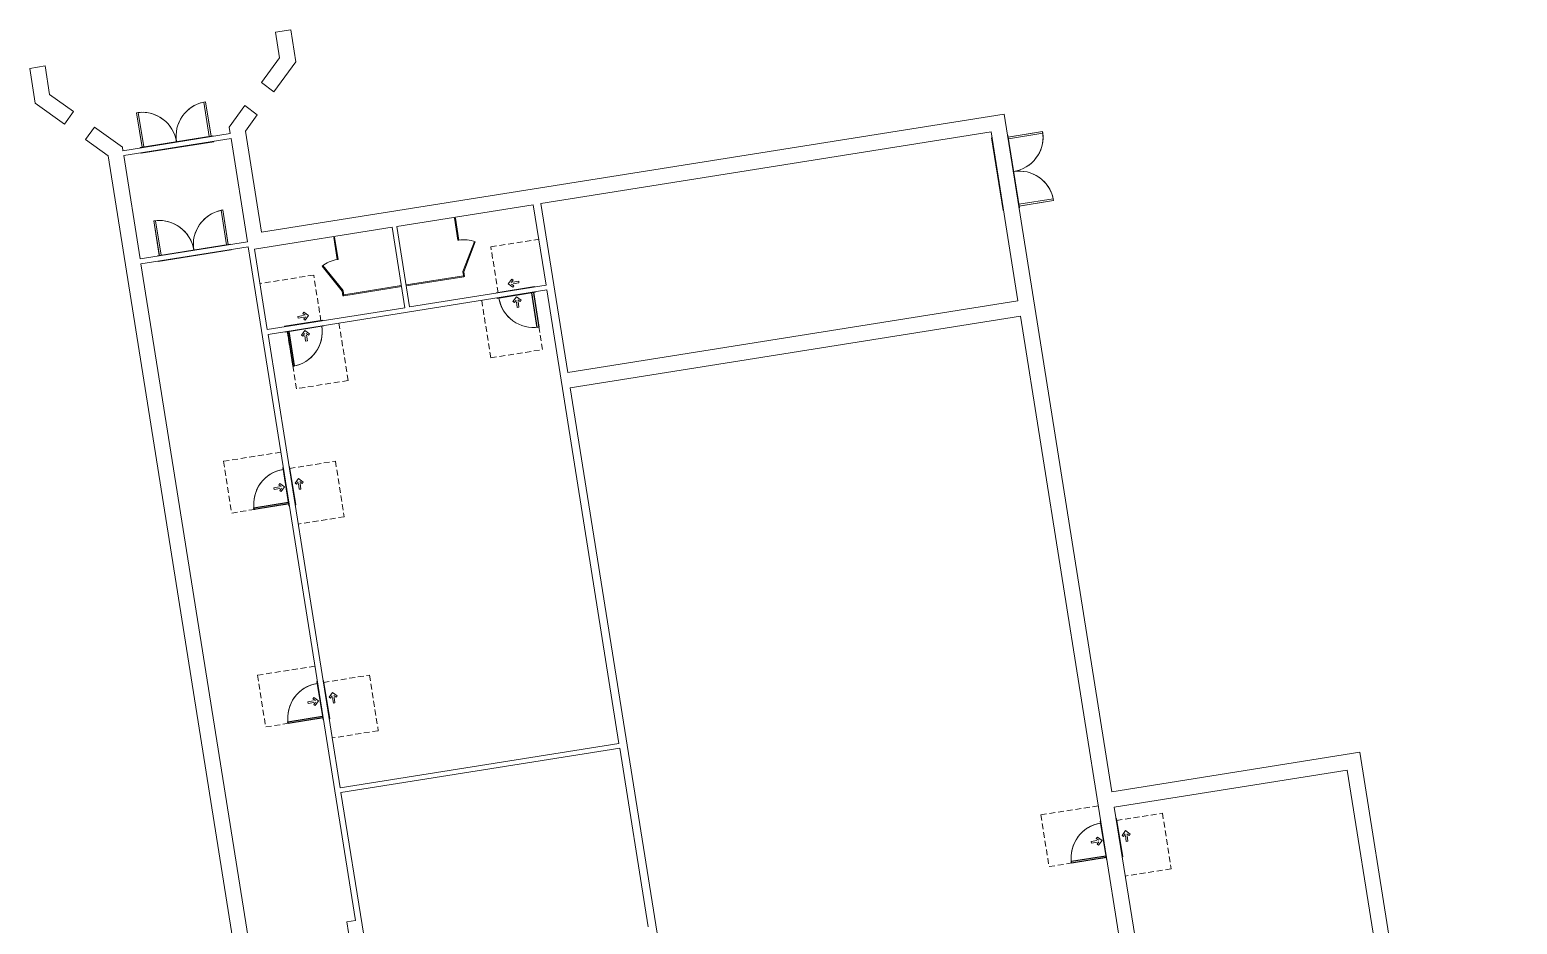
# Model space of a CAD drawing. Header units: inches. Extents: x -1419 to 1615, y -3948 to 1352.
# Drawn here: x 55 to 1589, y -2110 to -1187 of the extents above; entities that cross this region are included whole.
import ezdxf

# ---------------------------------------------------------------- set-up
doc = ezdxf.new("R2010")
doc.units = ezdxf.units.IN
doc.header["$MEASUREMENT"] = 0
doc.linetypes.add('ADA Clearance', pattern=[9, 6, -3])
for name, color, linetype, lineweight in [('A-DOOR', 31, 'Continuous', 15), ('A-DOOR-FRAM', 31, 'Continuous', 9), ('A-WALL', 113, 'Continuous', 15), ('I-WALL', 2, 'Continuous', 15), ('Q-SPCQ', 91, 'Continuous', 9)]:
    doc.layers.add(name, color=color, linetype=linetype, lineweight=lineweight)

# ---------------------------------------------------------------- blocks, each defined once
blk = doc.blocks.new('Toilet_Stall_ADA_CE_ - 60_ x 60_-5203125-ROOF')
at = {"layer": 'Q-SPCQ'}
for p, q in [((30, -2.5), (30, -62.5)), ((31, -62.5), (31, -2.5)), ((-30, -62.5), (-30, -63.5)), ((-7, -62.5), (-30, -62.5)), ((-30, -63.5), (-7, -63.5)), ((-7, -63.5), (-7, -62.5)), ((25.5, -62.6), (-3.1, -79.1)), ((-2.6, -80), (26, -63.5)), ((26, -63.5), (25.5, -62.6)), ((31, -62.5), (26, -62.5)), ((26, -62.5), (26, -63.5)), ((26, -63.5), (31, -63.5)), ((31, -63.5), (31, -62.5))]:
    blk.add_line(p, q, dxfattribs=at)
blk.add_arc((26, -63.5), 33, 180, 210, dxfattribs=at)
blk = doc.blocks.new('Toilet_Stall_ADA_CE_ - 60_ x 60_-5203152-ROOF')
at = {"layer": 'Q-SPCQ'}
for p, q in [((25.5, 62.6), (-3.1, 79.1)), ((-2.6, 80), (26, 63.5)), ((-7, 63.5), (-30, 63.5)), ((-30, 63.5), (-30, 62.5)), ((-30, 62.5), (-7, 62.5)), ((-7, 62.5), (-7, 63.5)), ((26, 63.5), (25.5, 62.6)), ((31, 63.5), (26, 63.5)), ((26, 63.5), (26, 62.5)), ((26, 62.5), (31, 62.5)), ((30, 62.5), (30, 2.5)), ((31, 62.5), (31, 63.5)), ((31, 2.5), (31, 62.5))]:
    blk.add_line(p, q, dxfattribs=at)
blk.add_arc((26, 63.5), 33, 150, 180, dxfattribs=at)
blk = doc.blocks.new('Door-Single_CE_ - HM Door-2_ HM Frame-5203233-ROOF')
at = {"layer": 'A-DOOR', "linetype": 'ADA Clearance', "lineweight": 9}
for p, q in [((-36, 62.5), (18, 62.5)), ((-36, 2.5), (-36, 62.5)), ((18, 62.5), (18, 2.5)), ((-0.9, 15.5), (-0.9, 7.7)), ((0.9, 15.5), (-0.9, 15.5)), ((0.9, 15.5), (0.9, 7.7)), ((-3, 9.9), (-4.3, 8.6)), ((-4.3, 8.6), (0, 4.4)), ((-3, 9.9), (-0.9, 7.7)), ((4.2, 8.6), (0, 4.4)), ((3, 9.9), (0.9, 7.7)), ((3, 9.9), (4.2, 8.6)), ((-18, -2.5), (-18, -50.5)), ((-2, -5.8), (-6.3, -10)), ((-2, -14.3), (-6.3, -10)), ((-0.8, -7), (-2.9, -9.2)), ((4.8, -9.2), (-2.9, -9.2)), ((4.8, -10.9), (-2.9, -10.9)), ((-0.8, -13), (-2.9, -10.9)), ((-0.8, -7), (-2, -5.8)), ((-0.8, -13), (-2, -14.3)), ((4.8, -10.9), (4.8, -9.2)), ((-18, -50.5), (38, -50.5))]:
    blk.add_line(p, q, dxfattribs=at)
at = {"layer": 'A-DOOR'}
for p, q in [((18, 39), (16.2, 39)), ((16.2, 39), (16.2, 3)), ((18, 3), (18, 39)), ((16.2, 3), (18, 3))]:
    blk.add_line(p, q, dxfattribs=at)
at = {"layer": 'A-DOOR', "lineweight": 25}
for p, q in [((18, 39), (16.2, 39)), ((16.2, 39), (16.2, 3)), ((18, 3), (18, 39)), ((18, 3), (16.2, 3))]:
    blk.add_line(p, q, dxfattribs=at)
at = {"layer": 'A-DOOR', "lineweight": 9}
for end in [179.9988, 180.5, 180.5, 180.5]:
    blk.add_arc((18, 3), 36, 90, end, dxfattribs=at)
at = {"layer": 'A-DOOR-FRAM'}
for p, q in [((-20, 3), (20, 3)), ((-20, 2.5), (-20, 3)), ((20, 3), (20, 2.5)), ((-20, -3), (-20, -2.5)), ((20, -3), (-20, -3)), ((20, -2.5), (20, -3))]:
    blk.add_line(p, q, dxfattribs=at)
blk = doc.blocks.new('Door-Single_CE_ - HM Door-2_ HM Frame-5203257-ROOF')
at = {"layer": 'A-DOOR', "linetype": 'ADA Clearance', "lineweight": 9}
for p, q in [((-18, 50.5), (32, 50.5)), ((-18, 2.5), (-18, 50.5)), ((-2, 14.3), (-6.3, 10)), ((-2, 5.8), (-6.3, 10)), ((-0.8, 13), (-2.9, 10.9)), ((4.8, 10.9), (-2.9, 10.9)), ((4.8, 9.2), (-2.9, 9.2)), ((-0.8, 7), (-2.9, 9.2)), ((-0.8, 13), (-2, 14.3)), ((-0.8, 7), (-2, 5.8)), ((4.8, 10.9), (4.8, 9.2)), ((-36, -2.5), (-36, -62.5)), ((-4.3, -8.6), (0, -4.4)), ((-3, -9.9), (-4.3, -8.6)), ((-3, -9.9), (-0.9, -7.7)), ((-0.9, -15.5), (-0.9, -7.7)), ((4.2, -8.6), (0, -4.4)), ((0.9, -15.5), (0.9, -7.7)), ((3, -9.9), (0.9, -7.7)), ((3, -9.9), (4.2, -8.6)), ((18, -62.5), (18, -2.5)), ((0.9, -15.5), (-0.9, -15.5)), ((-36, -62.5), (18, -62.5))]:
    blk.add_line(p, q, dxfattribs=at)
at = {"layer": 'A-DOOR'}
for p, q in [((16.2, -39), (16.2, -3)), ((16.2, -3), (18, -3)), ((18, -3), (18, -39)), ((18, -39), (16.2, -39))]:
    blk.add_line(p, q, dxfattribs=at)
at = {"layer": 'A-DOOR', "lineweight": 25}
for p, q in [((16.2, -39), (16.2, -3)), ((18, -3), (16.2, -3)), ((18, -3), (18, -39)), ((18, -39), (16.2, -39))]:
    blk.add_line(p, q, dxfattribs=at)
at = {"layer": 'A-DOOR', "lineweight": 9}
for start in [179.5, 179.5, 179.5, 180.0012]:
    blk.add_arc((18, -3), 36, start, 270, dxfattribs=at)
at = {"layer": 'A-DOOR-FRAM'}
for p, q in [((-20, 3), (20, 3)), ((-20, 2.5), (-20, 3)), ((20, 3), (20, 2.5)), ((-20, -3), (-20, -2.5)), ((20, -3), (-20, -3)), ((20, -2.5), (20, -3))]:
    blk.add_line(p, q, dxfattribs=at)
blk = doc.blocks.new('Door-Single_CE_ - HM Door-2_ HM Frame-5203391-ROOF')
at = {"layer": 'A-DOOR', "linetype": 'ADA Clearance', "lineweight": 9}
for p, q in [((-18, 51), (40, 51)), ((-18, 3), (-18, 51)), ((40, 51), (40, 3)), ((-2, 14.8), (-6.3, 10.5)), ((-2, 6.3), (-6.3, 10.5)), ((-0.8, 13.5), (-2.9, 11.4)), ((4.8, 11.4), (-2.9, 11.4)), ((4.8, 9.7), (-2.9, 9.7)), ((-0.8, 7.5), (-2.9, 9.7)), ((-0.8, 13.5), (-2, 14.8)), ((-0.8, 7.5), (-2, 6.3)), ((4.8, 11.4), (4.8, 9.7)), ((-36, -3), (-36, -63)), ((-4.3, -9.1), (0, -4.9)), ((-3, -10.4), (-4.3, -9.1)), ((-3, -10.4), (-0.9, -8.2)), ((-0.9, -16), (-0.9, -8.2)), ((4.2, -9.1), (0, -4.9)), ((0.9, -16), (0.9, -8.2)), ((3, -10.4), (0.9, -8.2)), ((3, -10.4), (4.2, -9.1)), ((18, -63), (18, -3)), ((0.9, -16), (-0.9, -16)), ((-36, -63), (18, -63))]:
    blk.add_line(p, q, dxfattribs=at)
at = {"layer": 'A-DOOR'}
for p, q in [((16.2, -39.5), (16.2, -3.5)), ((16.2, -3.5), (18, -3.5)), ((18, -3.5), (18, -39.5)), ((18, -39.5), (16.2, -39.5))]:
    blk.add_line(p, q, dxfattribs=at)
at = {"layer": 'A-DOOR', "lineweight": 25}
for p, q in [((16.2, -39.5), (16.2, -3.5)), ((18, -3.5), (16.2, -3.5)), ((18, -3.5), (18, -39.5)), ((18, -39.5), (16.2, -39.5))]:
    blk.add_line(p, q, dxfattribs=at)
at = {"layer": 'A-DOOR', "lineweight": 9}
for start in [179.5, 179.5, 179.5, 180.0012]:
    blk.add_arc((18, -3.5), 36, start, 270, dxfattribs=at)
at = {"layer": 'A-DOOR-FRAM'}
for p, q in [((-20, 3.5), (20, 3.5)), ((-20, 3), (-20, 3.5)), ((20, 3.5), (20, 3)), ((-20, -3.5), (-20, -3)), ((20, -3.5), (-20, -3.5)), ((20, -3), (20, -3.5))]:
    blk.add_line(p, q, dxfattribs=at)
blk = doc.blocks.new('Door-Single_CE_ - HM Door-2_ HM Frame-5205596-ROOF')
at = {"layer": 'A-DOOR', "linetype": 'ADA Clearance', "lineweight": 9}
for p, q in [((-18, 56), (40, 56)), ((-18, 8), (-18, 56)), ((40, 56), (40, 8)), ((-2, 19.8), (-6.3, 15.5)), ((-2, 11.3), (-6.3, 15.5)), ((-0.8, 18.5), (-2.9, 16.4)), ((4.8, 16.4), (-2.9, 16.4)), ((-0.8, 18.5), (-2, 19.8)), ((4.8, 16.4), (4.8, 14.7)), ((4.8, 14.7), (-2.9, 14.7)), ((-0.8, 12.5), (-2.9, 14.7)), ((-0.8, 12.5), (-2, 11.3)), ((-36, -8), (-36, -68)), ((-4.3, -14.1), (0, -9.9)), ((-3, -15.4), (-4.3, -14.1)), ((-3, -15.4), (-0.9, -13.2)), ((-0.9, -21), (-0.9, -13.2)), ((4.2, -14.1), (0, -9.9)), ((0.9, -21), (0.9, -13.2)), ((3, -15.4), (0.9, -13.2)), ((3, -15.4), (4.2, -14.1)), ((18, -68), (18, -8)), ((0.9, -21), (-0.9, -21)), ((-36, -68), (18, -68))]:
    blk.add_line(p, q, dxfattribs=at)
at = {"layer": 'A-DOOR'}
for p, q in [((16.2, -44.5), (16.2, -8.5)), ((16.2, -8.5), (18, -8.5)), ((18, -8.5), (18, -44.5)), ((18, -44.5), (16.2, -44.5))]:
    blk.add_line(p, q, dxfattribs=at)
at = {"layer": 'A-DOOR', "lineweight": 25}
for p, q in [((16.2, -44.5), (16.2, -8.5)), ((18, -8.5), (16.2, -8.5)), ((18, -8.5), (18, -44.5)), ((18, -44.5), (16.2, -44.5))]:
    blk.add_line(p, q, dxfattribs=at)
at = {"layer": 'A-DOOR', "lineweight": 9}
for start in [179.5, 179.5, 179.5, 180.0012]:
    blk.add_arc((18, -8.5), 36, start, 270, dxfattribs=at)
at = {"layer": 'A-DOOR-FRAM'}
for p, q in [((-20, 8.5), (20, 8.5)), ((-20, 8), (-20, 8.5)), ((20, 8.5), (20, 8)), ((-20, -8.5), (-20, -8)), ((20, -8.5), (-20, -8.5)), ((20, -8), (20, -8.5))]:
    blk.add_line(p, q, dxfattribs=at)
blk = doc.blocks.new('Door-Double-Lite_CE_ - WD Door-2_ HM Frame-LG Lite-5206062-ROOF')
at = {"layer": 'A-DOOR'}
for p, q in [((-36, 44.5), (-36, 8.5)), ((-34.2, 44.5), (-36, 44.5)), ((-34.2, 8.5), (-34.2, 44.5)), ((36, 44.5), (34.2, 44.5)), ((34.2, 44.5), (34.2, 8.5)), ((36, 8.5), (36, 44.5)), ((-36, 8.5), (-34.2, 8.5)), ((34.2, 8.5), (36, 8.5))]:
    blk.add_line(p, q, dxfattribs=at)
at = {"layer": 'A-DOOR', "lineweight": 9}
for p, q in [((-36, 8.2), (-36, 44.5)), ((36, 8.2), (36, 44.5))]:
    blk.add_line(p, q, dxfattribs=at)
for centre, start, end in [((-36, 8.5), 359.5, 90), ((-36, 8.5), 0.0012, 87.2067), ((36, 8.5), 90, 180.5), ((36, 8.5), 92.7843, 179.9988)]:
    blk.add_arc(centre, 36, start, end, dxfattribs=at)
at = {"layer": 'A-DOOR-FRAM'}
for p, q in [((-38, 8.5), (38, 8.5)), ((-38, 8), (-38, 8.5)), ((38, 8.5), (38, 8)), ((-38, -8.5), (-38, -8)), ((38, -8.5), (-38, -8.5)), ((38, -8), (38, -8.5))]:
    blk.add_line(p, q, dxfattribs=at)
blk = doc.blocks.new('Door-Double-Lite_CE_ - WD Door-2_ HM Frame-LG Lite-5206218-ROOF')
at = {"layer": 'A-DOOR'}
for p, q in [((-36, 39), (-36, 3)), ((-34.2, 39), (-36, 39)), ((-34.2, 3), (-34.2, 39)), ((36, 39), (34.2, 39)), ((34.2, 39), (34.2, 3)), ((36, 3), (36, 39)), ((-36, 3), (-34.2, 3)), ((34.2, 3), (36, 3))]:
    blk.add_line(p, q, dxfattribs=at)
at = {"layer": 'A-DOOR', "lineweight": 9}
for p, q in [((-36, 2.7), (-36, 39)), ((36, 2.7), (36, 39))]:
    blk.add_line(p, q, dxfattribs=at)
for centre, start, end in [((-36, 3), 359.5, 90), ((-36, 3), 0.0012, 87.2067), ((36, 3), 90, 180.5), ((36, 3), 92.7933, 179.9988)]:
    blk.add_arc(centre, 36, start, end, dxfattribs=at)
at = {"layer": 'A-DOOR-FRAM'}
for p, q in [((-38, 3), (38, 3)), ((-38, 2.5), (-38, 3)), ((38, 3), (38, 2.5)), ((-38, -3), (-38, -2.5)), ((38, -3), (-38, -3)), ((38, -2.5), (38, -3))]:
    blk.add_line(p, q, dxfattribs=at)

msp = doc.modelspace()

# ---------------------------------------------------------------- linework, layer by layer
at = {"layer": 'A-WALL'}
for p, q in [((324.3, -1187.4), (308.5, -1189.9)), ((312.7, -1216.3), (308.5, -1189.9)), ((329.5, -1220.3), (324.3, -1187.4)), ((71, -1224.7), (55.2, -1227.2)), ((71, -1224.7), (75.7, -1254)), ((294.1, -1241.9), (312.7, -1216.3)), ((329.5, -1220.3), (307, -1251.3)), ((55.2, -1227.2), (60.9, -1263)), ((307, -1251.3), (294.1, -1241.9)), ((75.7, -1254), (100.3, -1271.8)), ((90.9, -1284.8), (60.9, -1263)), ((100.3, -1271.8), (90.9, -1284.8)), ((260.8, -1287.7), (276.9, -1265.6)), ((289.8, -1275), (276.9, -1265.6)), ((112.7, -1300.6), (122.1, -1287.7)), ((122.1, -1287.7), (150.7, -1308.4)), ((260.8, -1287.7), (261.9, -1294.5)), ((289.8, -1275), (277.7, -1291.8)), ((294.3, -1396.2), (1059.7, -1274.4)), ((1059.7, -1274.4), (1170.9, -1973.1)), ((136, -1317.5), (112.7, -1300.6)), ((279.7, -1406.1), (262.7, -1299.5)), ((277.7, -1291.8), (294.3, -1396.2)), ((1046.4, -1292.7), (582.2, -1366.6)), ((1074.1, -1467), (1046.4, -1292.7)), ((265.6, -2132.2), (136, -1317.5)), ((151.3, -1312.1), (150.7, -1308.4)), ((152.1, -1317.1), (169.1, -1423.7)), ((574.3, -1367.8), (433.6, -1390.2)), ((587.5, -1450.8), (574.3, -1367.8)), ((582.2, -1366.6), (610, -1540.9)), ((428.7, -1391), (286.9, -1413.6)), ((391, -2105.7), (280.5, -1411.1)), ((286.9, -1413.6), (300.1, -1496.5)), ((169.9, -1428.7), (280.4, -2123.3)), ((662.7, -1923.2), (588.3, -1455.7)), ((610, -1540.9), (1074.1, -1467)), ((1076.6, -1482.8), (612.5, -1556.7)), ((1188.1, -2183.5), (1076.6, -1482.8)), ((300.9, -1501.5), (375.3, -1969)), ((612.5, -1556.7), (724, -2257.4)), ((692.8, -2112.3), (663.5, -1928.2)), ((1170.9, -1973.1), (1426.6, -1932.4)), ((1426.6, -1932.4), (1588.8, -2951.6)), ((1413.4, -1950.7), (1173.4, -1988.9)), ((1484, -2394.6), (1413.4, -1950.7)), ((376.1, -1973.9), (399.5, -2121)), ((1173.4, -1988.9), (1261.2, -2540.5)), ((391, -2105.7), (382.1, -2107.1)), ((385.7, -2129.3), (382.1, -2107.1))]:
    msp.add_line(p, q, dxfattribs=at)
at = {"layer": 'I-WALL'}
for p, q in [((151.3, -1312.1), (261.9, -1294.5)), ((262.7, -1299.5), (152.1, -1317.1)), ((441.9, -1474), (428.7, -1391)), ((433.6, -1390.2), (446.8, -1473.2)), ((169.1, -1423.7), (279.7, -1406.1)), ((280.5, -1411.1), (169.9, -1428.7)), ((588.3, -1455.7), (300.9, -1501.5)), ((446.8, -1473.2), (587.5, -1450.8)), ((300.1, -1496.5), (441.9, -1474)), ((375.3, -1969), (662.7, -1923.2)), ((663.5, -1928.2), (376.1, -1973.9))]:
    msp.add_line(p, q, dxfattribs=at)

# ---------------------------------------------------------------- block references
at = {"layer": 'A-DOOR'}
for name, p, rotation in [('Door-Double-Lite_CE_ - WD Door-2_ HM Frame-LG Lite-5206218-ROOF', (207, -1305.8), 9.041895102959792), ('Door-Double-Lite_CE_ - WD Door-2_ HM Frame-LG Lite-5206062-ROOF', (1061.2, -1334.9), 279.0418951029598), ('Door-Double-Lite_CE_ - WD Door-2_ HM Frame-LG Lite-5206218-ROOF', (224.8, -1417.4), 9.041895102959792)]:
    msp.add_blockref(name, p, dxfattribs=dict(at, rotation=rotation))
at = {"layer": 'A-DOOR', "lineweight": 9}
for name, p, rotation in [('Door-Single_CE_ - HM Door-2_ HM Frame-5203257-ROOF', (556.3, -1458.3), 9.041895102959792), ('Door-Single_CE_ - HM Door-2_ HM Frame-5203233-ROOF', (338.1, -1493), 189.0418951029598), ('Door-Single_CE_ - HM Door-2_ HM Frame-5203391-ROOF', (322.8, -1658), 279.0418951029598), ('Door-Single_CE_ - HM Door-2_ HM Frame-5203391-ROOF', (357.9, -1878.6), 279.0418951029598), ('Door-Single_CE_ - HM Door-2_ HM Frame-5205596-ROOF', (1170.5, -2021.8), 279.0418951029598)]:
    msp.add_blockref(name, p, dxfattribs=dict(at, rotation=rotation))
at = {"layer": 'Q-SPCQ', "rotation": 279.0418951029598}
for name in ['Toilet_Stall_ADA_CE_ - 60_ x 60_-5203152-ROOF', 'Toilet_Stall_ADA_CE_ - 60_ x 60_-5203125-ROOF']:
    msp.add_blockref(name, (436, -1421.2), dxfattribs=at)

doc.saveas('drawing.dxf')
